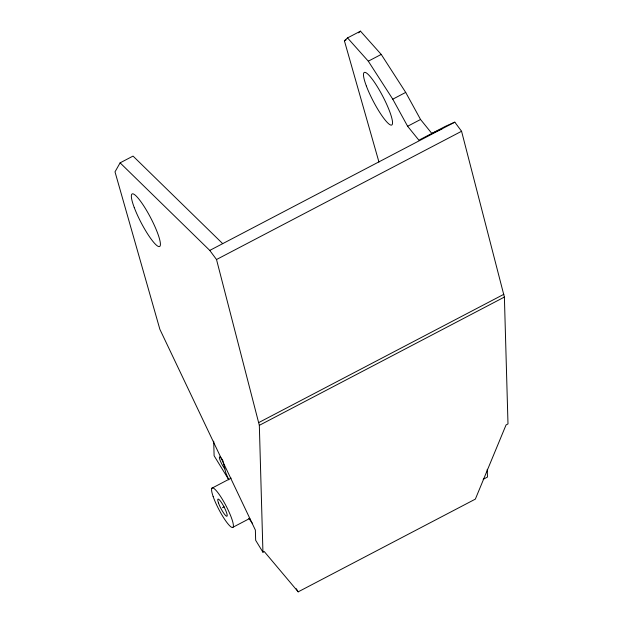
<?xml version="1.0" encoding="UTF-8"?>
<svg xmlns="http://www.w3.org/2000/svg" width="623" height="623" viewBox="0 0 623 623"><rect width="100%" height="100%" fill="white"/><g stroke="black" fill="none" stroke-linecap="round" stroke-linejoin="round"><path stroke-width="0.93" d="M222.691 243.648L133.042 156.085L120.107 162.852L115.006 171.855L159.87 329.31L255.368 530.072L255.664 540.297L262.937 552.196L264.23 551.519L298.183 591.85L475.349 499.124L506.055 424.948L507.994 423.928L504.389 297.078L461.565 131.266L454.813 122.155L445.406 126.329L418.897 140.206L407.621 126.259L392.77 99.174L368.302 61.186L347.533 37.917L344.394 40.76L378.963 162.081M358.583 32.855L360.468 31.15L381.229 54.419L405.705 92.406L420.548 119.491L431.832 133.439M347.533 37.917L360.468 31.15M344.394 40.76L346.123 39.856M368.302 61.186L381.229 54.419M392.77 99.174L405.705 92.406M407.621 126.259L420.548 119.491M120.107 162.852L209.764 250.415L454.813 122.155M262.937 552.196L259.332 425.338L216.508 259.526L461.565 131.266M258.802 422.55L503.859 294.29M259.332 425.338L504.389 297.078M211.875 488.214L231.149 478.121M222.489 507.69L224.163 506.818M233.103 527.175L249.862 518.398M483.168 479.321L487.474 477.07L487.248 469.306M432.471 133.104L441.886 128.922M209.764 250.415L216.508 259.526M248.842 518.305L252.603 523.686M296.244 588.68L298.183 591.85M228.836 479.827L214.11 455.748L213.697 441.201M228.68 479.648L225.728 472.655L223.096 461.542M224.895 468.924A7.421 1.339 62.4 0 1 219.506 458.466A7.421 1.339 62.4 0 1 222.925 460.607M213.144 496.515A22.272 4.018 62.4 0 0 232.068 527.463A22.272 4.018 62.4 0 0 222.24 499.101A22.272 4.018 62.4 0 0 213.144 496.515M218.439 502.854A9.649 1.737 62.4 0 0 226.632 516.249A9.649 1.737 62.4 0 0 222.38 503.968A9.649 1.737 62.4 0 0 218.439 502.854M134.257 207.56A29.678 5.358 62.4 0 0 159.286 246.607A29.678 5.358 62.4 0 0 144.115 206.447A29.678 5.358 62.4 0 0 134.257 207.56M366.379 86.06A29.678 5.358 62.4 0 0 391.408 125.114A29.678 5.358 62.4 0 0 376.237 84.954A29.678 5.358 62.4 0 0 366.379 86.06"/></g></svg>
